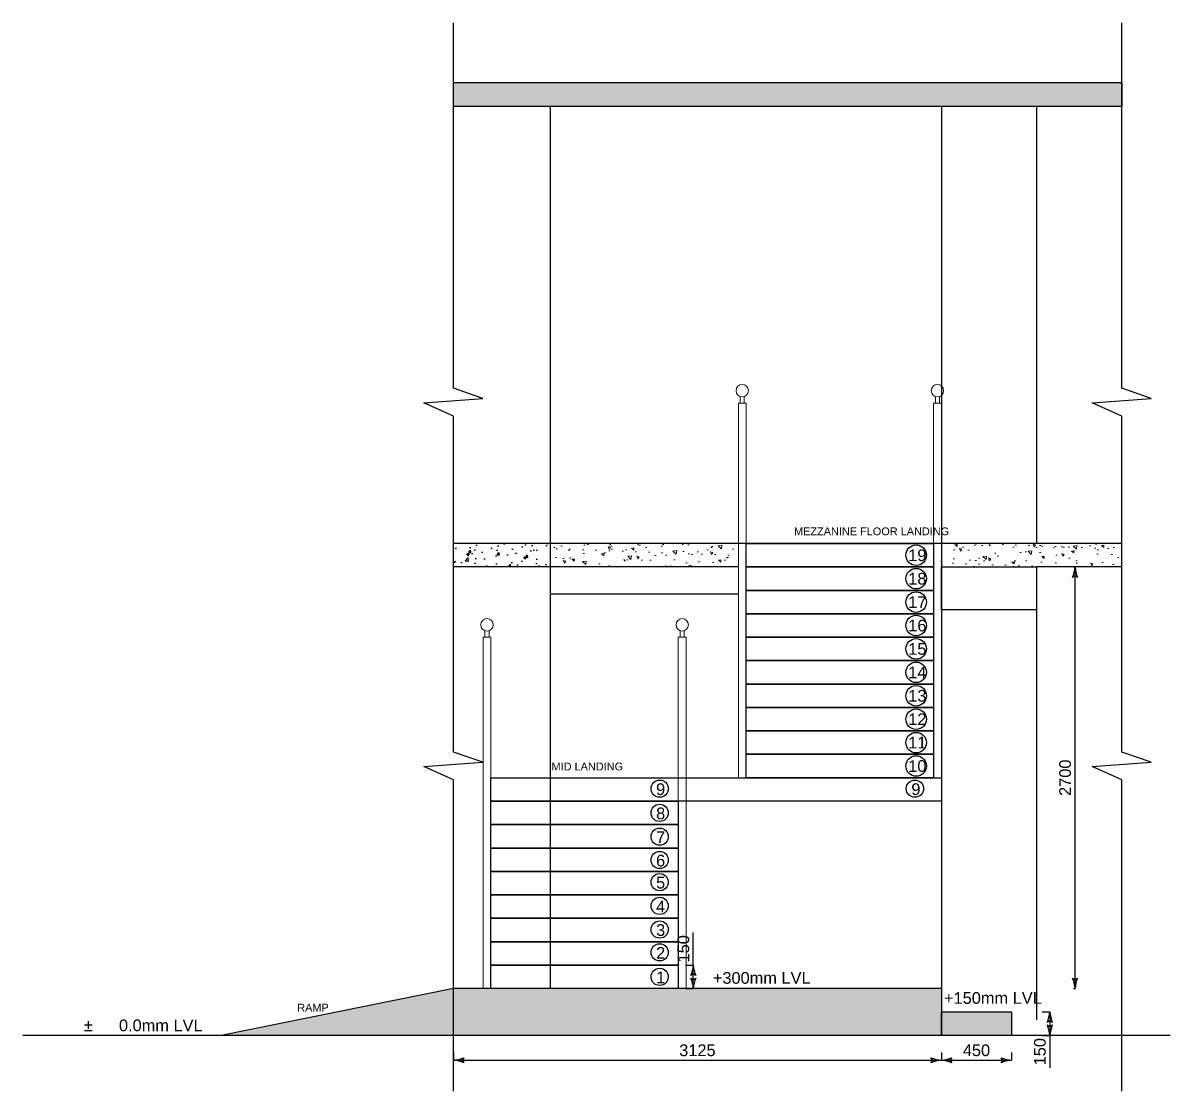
# Model space of a CAD drawing. Header units: millimetres. Extents: x 68727 to 319899, y -4876 to 265722.
# Drawn here: x 161534 to 168879, y 19416 to 26257 of the extents above; entities that cross this region are included whole.
import ezdxf

# ---------------------------------------------------------------- set-up
doc = ezdxf.new("R2010")
doc.units = ezdxf.units.MM
for name, color, linetype, lineweight in [('DIMENTIONS', 7, 'Continuous', 25), ('ELEVATION', 7, 'Continuous', 30), ('HACH', 252, 'Continuous', 13), ('handrail', 250, 'Continuous', 0), ('wall', 5, 'Continuous', 30)]:
    doc.layers.add(name, color=color, linetype=linetype, lineweight=lineweight)
doc.layers.add('TEXT', color=2, linetype='Continuous')
doc.layers.add('TEXTS', color=1, linetype='Continuous')
doc.styles.add('ARIAL', font='arial.ttf')
doc.styles.get("Standard").update_dxf_attribs({"font": 'arial.ttf'})
doc.dimstyles.new('SC-25', dxfattribs={"dimtxt": 75, "dimasz": 0.4, "dimexe": 1, "dimexo": 100, "dimgap": 25, "dimtad": 1, "dimdec": 0, "dimzin": 0, "dimdsep": 46, "dimtxsty": 'Standard', "dimblk1": 'A1', "dimblk2": 'A1', "dimsah": 1, "dimcen": 0.09, "dimdle": 3, "dimclrd": 1, "dimclre": 1, "dimclrt": 1, "dimadec": 0, "dimazin": 0, "dimtfac": 1, "dimtdec": 0, "dimtofl": 0, "dimtmove": 0, "dimatfit": 2, "dimldrblk": 'A1', "dimfxl": 10, "dimfxlon": 1, "dimtolj": 1, "dimtzin": 0, "dimarcsym": 0})
pattern_1 = [(140, (804.2, 16707.39), (15.93909, 182.18467), [19.05, -209.55]), (85, (804.2, 16707.39), (-191.05685, -35.24342), [15.24, -167.64058]), (190.45144, (805.53, 16722.57), (-175.11775, 146.94125), [16.19, -178.09024]), (136.1842, (753.4, 16707.4), (42.04233, 271.07904), [28.575, -314.325]), (186.63556, (756.9, 16729.98), (-247.42612, 237.40413), [24.28502, -267.1356]), (81.18415, (753.4, 16707.4), (-247.42612, 237.40413), [22.85997, -251.45973]), (111, (766.1, 16732.79), (102.2652, 151.61439), [19.05, -209.55]), (56, (766.1, 16732.79), (-184.18797, 61.80203), [15.24, -167.64]), (161.45145, (774.63, 16745.42), (-81.92277, 213.41642), [16.19, -178.08994]), (127.5, (804.205, 16707.39), (-84.55504, 3.088603), [0, -165.608, 0, -170.18, 0, -168.275]), (97.5, (804.205, 16707.39), (-100.180575, 66.819663), [0, -97.028, 0, -161.798, 0, -64.135]), (57.5, (804.205, 16650.75), (5.728744, 135.590595), [0, -63.5, 0, -198.12, 0, -262.89]), (47.5, (804.2, 16625.35), (-25.42649, 148.12918), [0, -82.55, 0, -131.572, 0, -186.69])]

# ---------------------------------------------------------------- blocks, each defined once
blk = doc.blocks.new('A1')
at = {"layer": 'wall', "color": 1}
for p, q in [((-138, 0), (-167, 40)), ((-167, -40), (-138, 0))]:
    blk.add_line(p, q, dxfattribs=at)
for centre, start, end in [((53, 586), 248, 264.8035), ((53, -586), 95.1965, 112)]:
    blk.add_arc(centre, 589, start, end, dxfattribs=at)
blk = doc.blocks.new('*D169')
at = {"layer": 'Defpoints', "color": 0, "linetype": 'Continuous', "transparency": 16777216}
for p in [(164290.4, 20072.8), (167414.9, 20072.8), (167414.9, 19613.6)]:
    blk.add_point(p, dxfattribs=at)
at = {"layer": 'TEXT', "color": 1, "linetype": 'Continuous', "lineweight": -2, "transparency": 16777216}
for p, q in [((164290.4, 19663.6), (164290.4, 19613.1)), ((164290.8, 19613.6), (167414.5, 19613.6)), ((167414.9, 19663.6), (167414.9, 19613.1))]:
    blk.add_line(p, q, dxfattribs=at)
at = {"layer": 'TEXT', "color": 1, "linetype": 'Continuous', "lineweight": -2, "transparency": 16777216, "xscale": 0.4, "yscale": 0.4, "zscale": 0.4, "rotation": 180}
blk.add_blockref('A1', (164290.4, 19613.6), dxfattribs=at)
at = {"layer": 'TEXT', "color": 1, "linetype": 'Continuous', "lineweight": -2, "transparency": 16777216, "xscale": 0.4, "yscale": 0.4, "zscale": 0.4}
blk.add_blockref('A1', (167414.9, 19613.6), dxfattribs=at)
at = {"layer": 'TEXT', "color": 1, "linetype": 'Continuous', "transparency": 16777216, "insert": (165852.7, 19676.9), "char_height": 75, "attachment_point": 5, "style": 'ARIAL'}
blk.add_mtext('\\A1;3125', dxfattribs=at)
blk = doc.blocks.new('*D170')
at = {"layer": 'Defpoints', "color": 0, "linetype": 'Continuous', "transparency": 16777216}
for p in [(167414.9, 19772.8), (167864.4, 19772.8), (167864.4, 19613.6)]:
    blk.add_point(p, dxfattribs=at)
at = {"layer": 'TEXT', "color": 1, "linetype": 'Continuous', "lineweight": -2, "transparency": 16777216}
for p, q in [((167414.9, 19663.6), (167414.9, 19613.1)), ((167415.3, 19613.6), (167864, 19613.6)), ((167864.4, 19663.6), (167864.4, 19613.1))]:
    blk.add_line(p, q, dxfattribs=at)
at = {"layer": 'TEXT', "color": 1, "linetype": 'Continuous', "lineweight": -2, "transparency": 16777216, "xscale": 0.4, "yscale": 0.4, "zscale": 0.4, "rotation": 180}
blk.add_blockref('A1', (167414.9, 19613.6), dxfattribs=at)
at = {"layer": 'TEXT', "color": 1, "linetype": 'Continuous', "lineweight": -2, "transparency": 16777216, "xscale": 0.4, "yscale": 0.4, "zscale": 0.4}
blk.add_blockref('A1', (167864.4, 19613.6), dxfattribs=at)
at = {"layer": 'TEXT', "color": 1, "linetype": 'Continuous', "transparency": 16777216, "insert": (167639.7, 19676.8), "char_height": 75, "attachment_point": 5, "style": 'ARIAL'}
blk.add_mtext('\\A1;450', dxfattribs=at)
blk = doc.blocks.new('STAIRCASE ELEVATION FRONT')
at = {"layer": 'ELEVATION'}
for points in [[(194828.7, -14671.9), (196028.7, -14671.9), (196028.7, -14821.9), (194828.7, -14821.9)], [(194828.7, -14821.9), (196028.7, -14821.9), (196028.7, -14971.9), (194828.7, -14971.9)], [(194828.7, -14971.9), (196028.7, -14971.9), (196028.7, -15121.9), (194828.7, -15121.9)], [(194828.7, -15121.9), (196028.7, -15121.9), (196028.7, -15271.9), (194828.7, -15271.9)], [(194828.7, -15271.9), (196028.7, -15271.9), (196028.7, -15421.9), (194828.7, -15421.9)], [(194828.7, -15421.9), (196028.7, -15421.9), (196028.7, -15571.9), (194828.7, -15571.9)], [(194828.7, -15571.9), (196028.7, -15571.9), (196028.7, -15721.9), (194828.7, -15721.9)], [(194828.7, -15721.9), (196028.7, -15721.9), (196028.7, -15871.9), (194828.7, -15871.9)], [(194828.7, -15871.9), (196028.7, -15871.9), (196028.7, -16021.9), (194828.7, -16021.9)], [(194828.7, -16021.9), (196028.7, -16021.9), (196028.7, -16171.9), (194828.7, -16171.9)], [(193194.3, -16171.9), (196078.7, -16171.9), (196078.7, -16321.9), (193194.3, -16321.9)], [(193194.3, -16321.9), (194394.3, -16321.9), (194394.3, -16471.9), (193194.3, -16471.9)], [(193194.3, -16471.9), (194394.3, -16471.9), (194394.3, -16621.9), (193194.3, -16621.9)], [(193194.3, -16621.9), (194394.3, -16621.9), (194394.3, -16771.9), (193194.3, -16771.9)], [(193194.3, -16771.9), (194394.3, -16771.9), (194394.3, -16921.9), (193194.3, -16921.9)], [(193194.3, -16921.9), (194394.3, -16921.9), (194394.3, -17071.9), (193194.3, -17071.9)], [(193194.3, -17071.9), (194394.3, -17071.9), (194394.3, -17221.9), (193194.3, -17221.9)], [(193194.3, -17221.9), (194394.3, -17221.9), (194394.3, -17371.9), (193194.3, -17371.9)], [(193194.3, -17371.9), (194394.3, -17371.9), (194394.3, -17521.9), (193194.3, -17521.9)]]:
    blk.add_lwpolyline(points, close=True, dxfattribs=at)
at = {"layer": 'handrail', "color": 252, "lineweight": 5}
for p, q in [((194790.5, -13771.9), (194790.5, -13730)), ((194816.9, -13771.9), (194816.9, -13730)), ((196040.5, -13771.9), (196040.5, -13730)), ((196066.9, -13771.9), (196066.9, -13730)), ((193156.1, -15271.9), (193156.1, -15230)), ((193182.5, -15271.9), (193182.5, -15230)), ((194406.1, -15271.9), (194406.1, -15230)), ((194432.5, -15271.9), (194432.5, -15230))]:
    blk.add_line(p, q, dxfattribs=at)
for points in [[(194778.7, -16171.9), (194828.7, -16171.9), (194828.7, -13771.9), (194778.7, -13771.9)], [(196028.7, -16171.9), (196078.7, -16171.9), (196078.7, -13771.9), (196028.7, -13771.9)], [(193144.3, -17521.9), (193194.3, -17521.9), (193194.3, -15271.9), (193144.3, -15271.9)], [(194394.3, -17521.9), (194444.3, -17521.9), (194444.3, -15271.9), (194394.3, -15271.9)]]:
    blk.add_lwpolyline(points, close=True, dxfattribs=at)
for centre in [(194803.7, -13692.7), (196053.7, -13692.7), (193169.3, -15192.7), (194419.3, -15192.7)]:
    blk.add_circle(centre, 39.6, dxfattribs=at)
blk = doc.blocks.new('*D225')
at = {"layer": 'Defpoints', "color": 0, "linetype": 'Continuous', "transparency": 16777216}
for p in [(167864.4, 19922.8), (167864.4, 19772.8), (168109.3, 19772.8)]:
    blk.add_point(p, dxfattribs=at)
at = {"layer": 'TEXT', "color": 1, "linetype": 'Continuous', "lineweight": -2, "transparency": 16777216}
for p, q in [((168059.3, 19922.8), (168109.8, 19922.8)), ((168109.3, 19922.4), (168109.3, 19773.2)), ((168059.3, 19772.8), (168109.8, 19772.8)), ((168109.3, 19772.8), (168109.3, 19564))]:
    blk.add_line(p, q, dxfattribs=at)
at = {"layer": 'TEXT', "color": 1, "linetype": 'Continuous', "lineweight": -2, "transparency": 16777216, "xscale": 0.4, "yscale": 0.4, "zscale": 0.4}
for p, rotation in [((168109.3, 19922.8), 90), ((168109.3, 19772.8), 270)]:
    blk.add_blockref('A1', p, dxfattribs=dict(at, rotation=rotation))
at = {"layer": 'TEXT', "color": 1, "linetype": 'Continuous', "transparency": 16777216, "insert": (168046, 19668.2), "char_height": 75, "attachment_point": 5, "rotation": 90, "style": 'ARIAL'}
blk.add_mtext('\\A1;150', dxfattribs=at)
blk = doc.blocks.new('*D226')
at = {"layer": 'Defpoints', "color": 0, "linetype": 'Continuous', "transparency": 16777216}
for p in [(165730.5, 20222.8), (165826.5, 20222.8), (165730.5, 20072.8)]:
    blk.add_point(p, dxfattribs=at)
at = {"layer": 'TEXT', "color": 1, "linetype": 'Continuous', "lineweight": -2, "transparency": 16777216}
for p, q in [((165826.5, 20222.8), (165826.5, 20431.6)), ((165776.5, 20222.8), (165827, 20222.8)), ((165826.5, 20073.2), (165826.5, 20222.4)), ((165776.5, 20072.8), (165827, 20072.8))]:
    blk.add_line(p, q, dxfattribs=at)
at = {"layer": 'TEXT', "color": 1, "linetype": 'Continuous', "lineweight": -2, "transparency": 16777216, "xscale": 0.4, "yscale": 0.4, "zscale": 0.4}
for p, rotation in [((165826.5, 20222.8), 90), ((165826.5, 20072.8), 270)]:
    blk.add_blockref('A1', p, dxfattribs=dict(at, rotation=rotation))
at = {"layer": 'TEXT', "color": 1, "linetype": 'Continuous', "transparency": 16777216, "insert": (165763.3, 20327.4), "char_height": 75, "attachment_point": 5, "rotation": 90, "style": 'ARIAL'}
blk.add_mtext('\\A1;150', dxfattribs=at)
blk = doc.blocks.new('*D796')
at = {"color": 1, "lineweight": -2, "transparency": 16777216}
for p, q in [((168260.9, 22772.8), (168271.9, 22772.8)), ((168270.9, 20073.2), (168270.9, 22772.4)), ((168260.9, 20072.8), (168271.9, 20072.8))]:
    blk.add_line(p, q, dxfattribs=at)
at = {"layer": 'Defpoints', "color": 0, "transparency": 16777216}
for p in [(167414.9, 22772.8), (168270.9, 22772.8), (167414.9, 20072.8)]:
    blk.add_point(p, dxfattribs=at)
at = {"color": 1, "lineweight": -2, "transparency": 16777216, "xscale": 0.4, "yscale": 0.4, "zscale": 0.4}
for p, rotation in [((168270.9, 22772.8), 90), ((168270.9, 20072.8), 270)]:
    blk.add_blockref('A1', p, dxfattribs=dict(at, rotation=rotation))
at = {"color": 1, "transparency": 16777216, "insert": (168207.6, 21422.8), "char_height": 75, "attachment_point": 5, "rotation": 90}
blk.add_mtext('\\A1;2700', dxfattribs=at)

msp = doc.modelspace()

# ---------------------------------------------------------------- hatches: boundary and pattern name
h = msp.add_hatch()
h.set_pattern_fill('AR-CONC', color=256)
h.set_pattern_definition([(50, (-8252.94, 37594.72), (182.18467, -15.93909), [19.05, -209.55]), (355, (-8252.94, 37594.72), (-35.24342, 191.05685), [15.24, -167.64058]), (100.45144, (-8237.76, 37593.4), (146.94125, 175.11775), [16.19, -178.09024]), (46.1842, (-8252.94, 37645.52), (271.07904, -42.04233), [28.575, -314.325]), (96.63556, (-8230.35, 37642.02), (237.40413, 247.42612), [24.28502, -267.1356]), (351.18415, (-8252.94, 37645.52), (237.40413, 247.42612), [22.85997, -251.45973]), (21, (-8227.54, 37632.82), (151.61439, -102.2652), [19.05, -209.55]), (326, (-8227.54, 37632.82), (61.80203, 184.18797), [15.24, -167.64]), (71.45144, (-8214.9, 37624.3), (213.41642, 81.92277), [16.19, -178.08994]), (37.5, (-8252.94, 37594.723), (3.088603, 84.55504), [0, -165.608, 0, -170.18, 0, -168.275]), (7.5, (-8252.94, 37594.72), (66.819663, 100.180575), [0, -97.028, 0, -161.798, 0, -64.135]), (327.5, (-8309.58, 37594.72), (135.590595, -5.728744), [0, -63.5, 0, -198.12, 0, -262.89]), (317.5, (-8334.98, 37594.72), (148.12918, 25.42649), [0, -82.55, 0, -131.572, 0, -186.69])])
h.paths.add_polyline_path([(164910.4, 22772.8), (164910.4, 22922.8), (164290.4, 22922.8), (164290.4, 22772.8)])
at = {"layer": 'HACH'}
h = msp.add_hatch(dxfattribs=at)
h.set_pattern_fill('AR-CONC', color=256, angle=90)
h.set_pattern_definition(pattern_1)
h.paths.add_polyline_path([(168569.7, 25722.8), (168569.7, 25872.8), (164290.4, 25872.8), (164290.4, 25722.8)])
h = msp.add_hatch(dxfattribs=at)
h.set_pattern_fill('AR-CONC', color=256, angle=90)
h.set_pattern_definition(pattern_1)
h.paths.add_polyline_path([(164910.4, 22922.8), (164910.4, 22772.8), (166114.9, 22772.8), (166114.9, 22922.8)])
h.paths.add_polyline_path([(168024.9, 22772.8), (168569.7, 22772.8), (168569.7, 22922.8), (167414.9, 22922.8), (167414.9, 22772.8)])
h = msp.add_hatch(dxfattribs=at)
h.set_pattern_fill('AR-CONC', color=256, angle=90)
h.set_pattern_definition(pattern_1)
h.paths.add_polyline_path([(164290.4, 20072.8), (162804.2, 19772.8), (167414.9, 19772.8), (167414.9, 20072.8)])
h.paths.add_polyline_path([(167414.9, 19922.8), (167414.9, 19772.8), (167864.4, 19772.8), (167864.4, 19922.8)])

# ---------------------------------------------------------------- linework, layer by layer
at = {"lineweight": 30}
for p, q in [((168569.7, 25872.8), (164290.4, 25872.8)), ((164290.4, 25722.8), (164290.4, 25872.8)), ((168569.7, 25872.8), (168569.7, 25722.8)), ((168569.7, 25722.8), (164290.4, 25722.8)), ((168569.7, 22922.8), (164290.4, 22922.8)), ((166114.9, 22772.8), (164290.4, 22772.8)), ((168569.7, 22772.8), (168024.9, 22772.8)), ((164290.4, 20072.8), (162804.2, 19772.8)), ((167414.9, 20072.8), (164290.4, 20072.8)), ((168879.1, 19772.8), (161534.1, 19772.8))]:
    msp.add_line(p, q, dxfattribs=at)
for points in [[(168024.9, 22772.8), (168024.9, 22497.8), (167414.9, 22497.8), (167414.9, 22772.8)], [(167864.4, 19922.8), (167864.4, 19772.8), (167414.9, 19772.8), (167414.9, 19922.8)]]:
    msp.add_lwpolyline(points, close=True, dxfattribs=at)
msp.add_lwpolyline([(167414.9, 20072.8), (167414.9, 20072.8), (167414.9, 19772.8), (167414.9, 19772.8)], dxfattribs=at)
at = {"layer": 'DIMENTIONS'}
for p, q in [((164290.4, 23916.8), (164290.4, 26257)), ((168569.7, 23916.8), (168569.7, 26257)), ((164479.2, 23852.4), (164290.4, 23916.8)), ((168758.5, 23852.4), (168569.7, 23916.8)), ((164101.6, 23823.8), (164479.2, 23852.4)), ((164290.4, 23738.8), (164101.6, 23823.8)), ((168380.9, 23823.8), (168758.5, 23852.4)), ((168569.7, 23738.8), (168380.9, 23823.8)), ((164290.4, 21587.4), (164290.4, 23738.8)), ((168569.7, 21587.4), (168569.7, 23738.8)), ((164101.6, 21494.5), (164479.2, 21523)), ((164479.2, 21523), (164290.4, 21587.4)), ((168380.9, 21494.5), (168758.5, 21523)), ((168758.5, 21523), (168569.7, 21587.4)), ((164290.4, 21409.4), (164101.6, 21494.5)), ((168569.7, 21409.4), (168380.9, 21494.5)), ((164290.4, 19416.1), (164290.4, 21409.4)), ((168569.7, 19416.1), (168569.7, 21409.4))]:
    msp.add_line(p, q, dxfattribs=at)
at = {"layer": 'DIMENTIONS', "color": 8}
for p, q in [((164910.4, 25722.8), (164910.4, 20072.8)), ((167414.9, 25722.8), (167414.9, 19772.8)), ((168024.9, 25722.8), (168024.9, 22922.8)), ((168024.9, 22772.8), (168024.9, 19872.8)), ((166114.9, 22597.8), (164910.4, 22597.8))]:
    msp.add_line(p, q, dxfattribs=at)
at = {"layer": 'DIMENTIONS'}
for centre, radius in [((167253.4, 22847.8), 65.8), ((167253.4, 22697.8), 65.8), ((167253.4, 22547.8), 65.8), ((167253.4, 22397.8), 65.8), ((167253.4, 22247.8), 65.8), ((167253.4, 22097.8), 65.8), ((167253.4, 21947.8), 65.8), ((167253.4, 21797.8), 65.8), ((167253.4, 21647.8), 65.8), ((167253.4, 21497.8), 65.8), ((165611, 21352.9), 55.1), ((167245.5, 21352.9), 55.1), ((165611, 21197.8), 55.1), ((165611, 21045.3), 55.1), ((165611, 20895.7), 55.1), ((165611, 20754.2), 55.1), ((165611, 20602), 55.1), ((165611, 20450.6), 55.1), ((165611, 20304.4), 55.1), ((165611, 20147.4), 55.1)]:
    msp.add_circle(centre, radius, dxfattribs=at)

# ---------------------------------------------------------------- block references
msp.add_blockref('STAIRCASE ELEVATION FRONT', (-28663.8, 37594.7), dxfattribs=at)

# ---------------------------------------------------------------- texts
at = {"layer": 'DIMENTIONS', "char_height": 75, "attachment_point": 1}
for s, insert in [('19', (167202.6, 22885.2)), ('18', (167202.6, 22735.2)), ('17', (167202.6, 22585.2)), ('16', (167202.6, 22435.2)), ('15', (167202.6, 22285.2)), ('14', (167202.6, 22135.2)), ('13', (167202.6, 21985.2)), ('12', (167202.6, 21835.2)), ('11', (167202.6, 21685.2)), ('10', (167202.6, 21535.2)), ('9', (165588.2, 21387)), ('9', (167222.6, 21387)), ('8', (165588.2, 21231.9)), ('7', (165588.2, 21079.5)), ('6', (165588.2, 20929.8)), ('5', (165588.2, 20788.4)), ('4', (165588.2, 20636.1)), ('3', (165588.2, 20484.7)), ('2', (165588.2, 20338.5)), ('1', (165588.2, 20181.5))]:
    msp.add_mtext_dynamic_manual_height_columns(s, width=78.147, gutter_width=12.5, heights=[0], dxfattribs=dict(at, insert=insert))
at = {"layer": 'TEXT', "color": 3, "char_height": 75, "attachment_point": 1}
for s, width, insert in [('\\pxi-3,l4,t4;+300mm LVL', 760.735, (165876.5, 20178.4)), ('\\pxi-3,l4,qc,t4;+150mm LVL', 932.407, (167241.1, 20049.8)), ('\\pxi-3,l4,t4;%%P^I0.0mm LVL', 960.793, (161848.9, 19874.3))]:
    msp.add_mtext_dynamic_manual_height_columns(s, width=width, gutter_width=12.5, heights=[0], dxfattribs=dict(at, insert=insert))
at = {"layer": 'TEXTS', "linetype": 'Continuous', "lineweight": 25, "char_height": 50, "attachment_point": 1, "rotation": 360}
for s, insert in [('MEZZANINE FLOOR LANDING', (166471.5, 23026)), ('MID LANDING', (164919, 21519.8)), ('RAMP', (163290.4, 19975.1))]:
    msp.add_mtext_dynamic_manual_height_columns(s, width=1011.877, gutter_width=12.5, heights=[0], dxfattribs=dict(at, insert=insert))

# ---------------------------------------------------------------- dimensions: what is measured, and where the dimension line sits
dim = msp.add_linear_dim(base=(168270.9, 22772.8), p1=(167414.9, 20072.8), p2=(167414.9, 22772.8), angle=90, dimstyle='SC-25')
dim.commit()
dim.dimension.update_dxf_attribs({"geometry": '*D796', "text_midpoint": (168207.6, 21422.8)})
at = {"layer": 'TEXT', "linetype": 'Continuous'}
for base, p1, p2, angle, picture, middle in [((165826.5, 20222.8), (165730.5, 20072.8), (165730.5, 20222.8), 90, '*D226', (165763.3, 20327.4)), ((167414.9227, 19613.5549), (164290.4171, 20072.8262), (167414.9227, 20072.8262), 180, '*D169', (165852.6699, 19676.8734)), ((168109.3, 19772.8), (167864.4, 19922.8), (167864.4, 19772.8), 90, '*D225', (168046, 19668.2)), ((167864.4476, 19613.5549), (167414.9227, 19772.8262), (167864.4476, 19772.8262), 180, '*D170', (167639.6851, 19676.8478))]:
    dim = msp.add_linear_dim(base=base, p1=p1, p2=p2, angle=angle, dimstyle='SC-25', override={"dimtxt": 75, "dimexe": 0.5, "dimexo": 0.5, "dimtxsty": 'ARIAL', "dimfxl": 50, "dimfxlon": 1}, dxfattribs=at)
    dim.commit()
    dim.dimension.update_dxf_attribs({"geometry": picture, "text_midpoint": middle})

doc.saveas('drawing.dxf')
